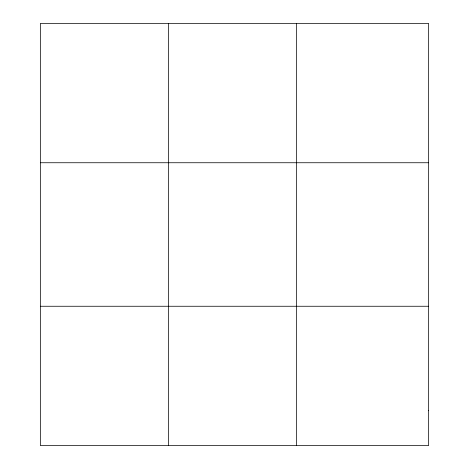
<?xml version="1.0" encoding="UTF-8"?>
<svg xmlns="http://www.w3.org/2000/svg" width="469" height="469" viewBox="0 0 469 469"><rect width="100%" height="100%" fill="white"/><g stroke="black" fill="none" stroke-linecap="round" stroke-linejoin="round"><path stroke-width="0.7" d="M168.488 445.55L168.488 23.45M296.631 445.55L296.631 23.45M40.346 162.743L428.654 162.743M40.346 306.257L428.654 306.257M428.654 410.727L428.654 445.55L40.346 445.55L40.346 23.45L428.654 23.45L428.654 410.727"/></g></svg>
